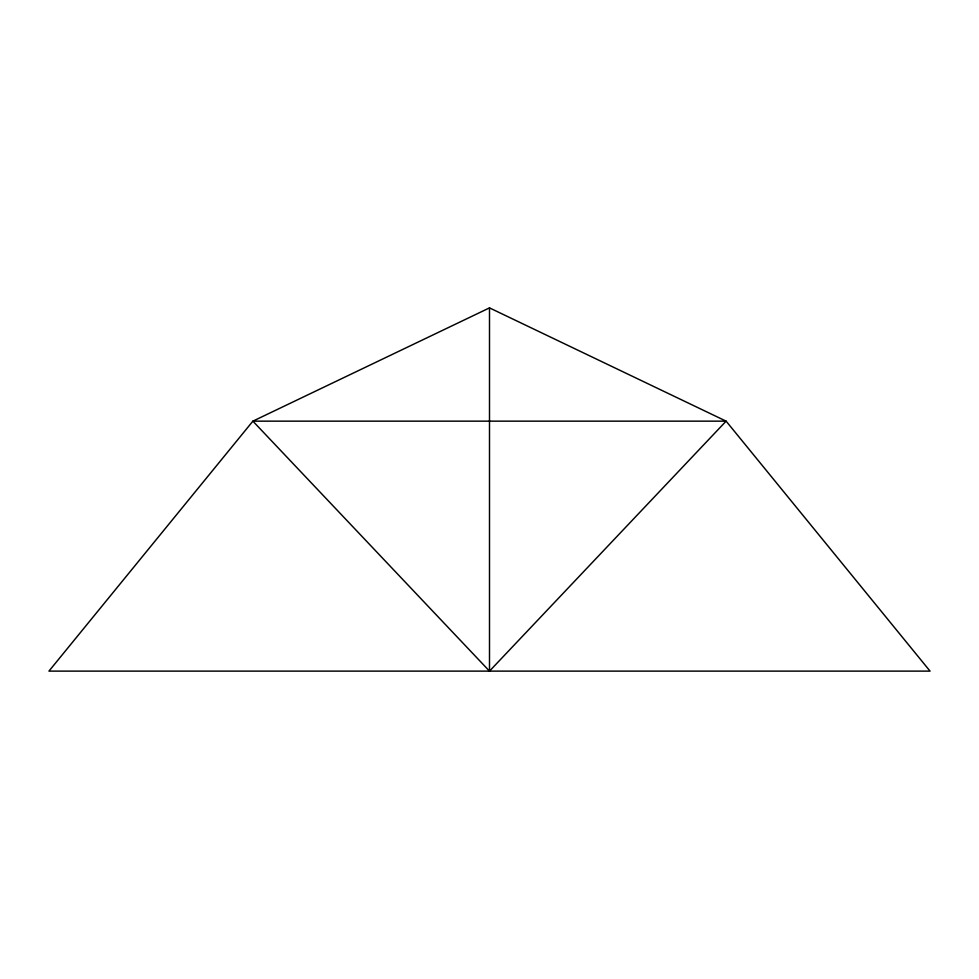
<?xml version="1.0" encoding="UTF-8"?>
<svg xmlns="http://www.w3.org/2000/svg" width="979" height="979" viewBox="0 0 979 979"><rect width="100%" height="100%" fill="white"/><g stroke="black" fill="none" stroke-linecap="round" stroke-linejoin="round"><path stroke-width="1.47" d="M489.5 671.117L726.112 421.154L930.05 671.117L48.95 671.117L252.888 421.154L489.5 307.883L726.112 421.154L252.888 421.154L489.5 671.117L489.5 307.883"/></g></svg>
